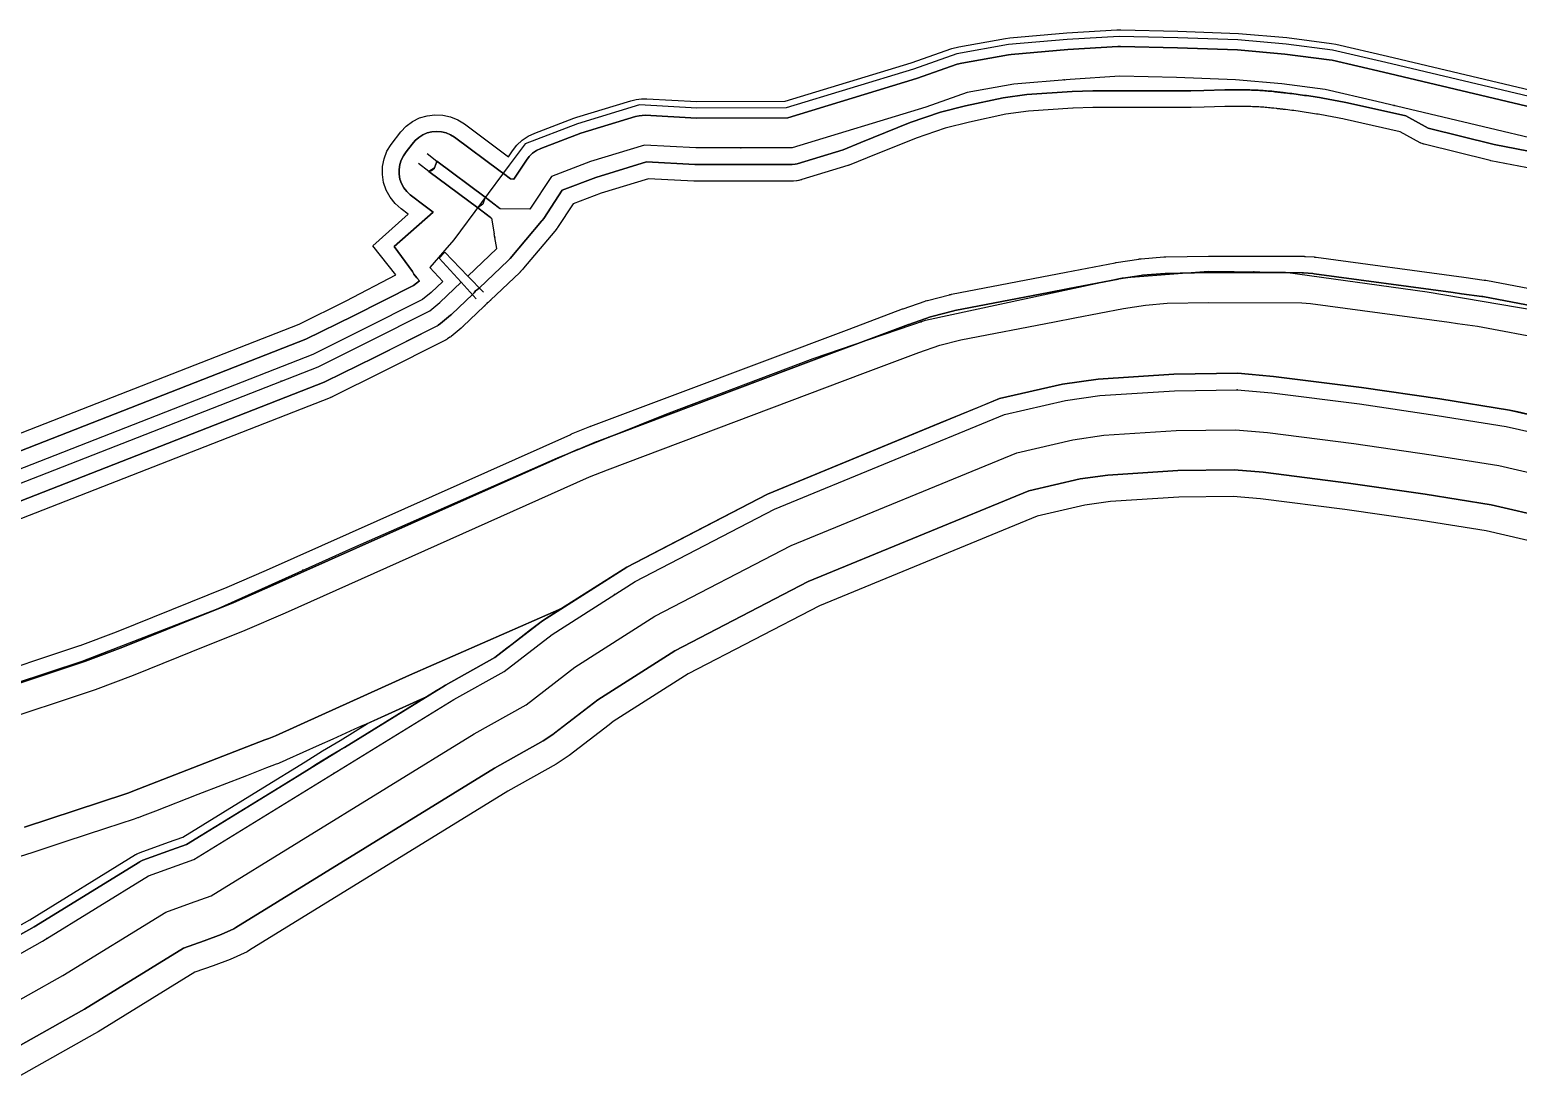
# Model space of a CAD drawing. Header units: inches. Extents: x 87989 to 118156, y 435697 to 451526.
# Drawn here: x 93184.9 to 93632.5, y 439862.3 to 440181.3 of the extents above; entities that cross this region are included whole.
import ezdxf

# ---------------------------------------------------------------- set-up
doc = ezdxf.new("R2010")
doc.units = ezdxf.units.IN
doc.header["$MEASUREMENT"] = 0
for name, color, linetype, true_color in [('As_waterkering_BWK', 7, 'Continuous', 0x7b8981), ('Beschermingszone_BWK', 7, 'Continuous', 0xcf890d), ('Grens_bebouwingsvrije_zone_BWK', 7, 'Continuous', 0x6789ae), ('Kernzone_BWK', 7, 'Continuous', 0xcb89af), ('Kunstwerken_BWK', 7, 'Continuous', 0xc78952), ('Referentiepunten_BWK', 7, 'Continuous', 0x178980)]:
    doc.layers.add(name, color=color, linetype=linetype, true_color=true_color)

msp = doc.modelspace()

# ---------------------------------------------------------------- linework, layer by layer
at = {"layer": 'As_waterkering_BWK'}
for points in [[(93151.8928, 440033.1236), (93271.617, 440079.955), (93286.3014, 440087.231), (93305.2192, 440096.756), (93308.2619, 440099.2696), (93314.6791, 440105.3768), (93308.0667, 440112.5955), (93309.7572, 440114.4161), (93316.5941, 440107.1993), (93325.3353, 440115.5182), (93324.5686, 440119.9054)], [(93170.2257, 439981.3814), (93200.687, 439991.384), (93241.5652, 440007.259), (93282.0465, 440025.5153), (93343.5622, 440052.5029), (93376.4236, 440065.7585), (93420.4768, 440082.4273), (93454.2112, 440093.9367), (93513.3457, 440106.6367), (93539.3014, 440108.7203), (93562.4525, 440108.3896), (93605.1166, 440102.4365), (93654.0646, 440094.1682)], [(93157.5308, 439889.6272), (93188.7531, 439907.1615), (93220.6341, 439926.8012), (93229.2105, 439929.8821), (93234.2601, 439931.696), (93312.4683, 439979.8544), (93327.5259, 439988.317), (93341.9458, 439999.4295), (93366.9055, 440015.3439), (93408.846, 440037.09), (93478.0313, 440065.5663), (93496.3305, 440069.8088), (93506.6492, 440071.264), (93529.1389, 440072.7192), (93547.9243, 440072.9838), (93558.3754, 440072.0578), (93584.7015, 440068.7505), (93608.1171, 440065.3109), (93628.887, 440062.0036), (93647.937, 440057.6379)]]:
    msp.add_lwpolyline(points, dxfattribs=at)
for points in [[(93671.8231, 440140.3218, 0), (93589.9344, 440159.7687, 0), (93574.4562, 440163.3406, 0), (93561.3593, 440165.0604, 0), (93547.4686, 440166.251, 0), (93529.7415, 440166.9125, 0), (93512.6759, 440167.3093, 0), (93497.7269, 440166.3833, 0), (93480.7935, 440164.9281, 0), (93466.7706, 440162.4145, 0), (93454.3351, 440158.0489, 0), (93414.1612, 440145.7848, 0), (93385.1464, 440145.7458, 0), (93369.7111, 440146.5785, 0), (93353.5287, 440141.6447, 0), (93341.7547, 440137.1468, 0), (93335.2949, 440127.3319, 0), (93326.3948, 440127.4732, 0), (93321.8918, 440130.9167, 0)], [(93321.8918, 440130.9167, 0), (93307.3018, 440141.7499, 0), (93306.5577, 440139.6663, 0), (93304.9206, 440138.6741, 0), (93319.5962, 440127.7204, 0)], [(93321.8918, 440130.9167, 0), (93321.1325, 440128.8153, 0), (93319.5962, 440127.7204, 0)], [(93319.5962, 440127.7204, 0), (93323.746, 440124.6125, 0), (93324.5686, 440119.9054, 0)]]:
    msp.add_polyline3d(points, dxfattribs=at)
at = {"layer": 'Beschermingszone_BWK'}
for points in [[(93168.7207, 439985.668), (93200, 439996.0742), (93200.0449, 439996.0898), (93211.0391, 440000.2227), (93244.3027, 440013.6563), (93256.1406, 440018.7813), (93347.5918, 440059.6055), (93347.6309, 440059.6211), (93347.8203, 440059.7031), (93347.8516, 440059.7188), (93353.3691, 440061.9648), (93353.4004, 440061.9766), (93353.5566, 440062.0352), (93353.5879, 440062.0508), (93431.3145, 440091.293), (93447.373, 440097.3359), (93447.4023, 440097.3477), (93447.5488, 440097.3984), (93447.5781, 440097.4102), (93454.1055, 440099.6797), (93454.1445, 440099.6953), (93454.2422, 440099.7266), (93454.293, 440099.7422), (93454.6875, 440099.8594), (93454.7363, 440099.875), (93454.8359, 440099.9023), (93454.875, 440099.9141), (93461.4863, 440101.6172), (93461.5254, 440101.6289), (93461.5996, 440101.6445), (93461.6367, 440101.6563), (93461.9395, 440101.7227), (93461.9766, 440101.7305), (93462.0527, 440101.7461), (93462.084, 440101.7539), (93496.5332, 440108.3906), (93511.2324, 440111.2227), (93511.2773, 440111.2305), (93511.498, 440111.2695), (93511.543, 440111.2773), (93518.3613, 440112.3398), (93518.4063, 440112.3438), (93518.502, 440112.3594), (93518.5391, 440112.3633), (93518.8945, 440112.4063), (93518.9395, 440112.4102), (93519.0293, 440112.418), (93519.0742, 440112.4219), (93525.8906, 440112.9883), (93525.9316, 440112.9922), (93526.0117, 440112.9961), (93526.0508, 440113), (93526.3711, 440113.0156), (93526.4121, 440113.0156), (93526.4922, 440113.0195), (93526.5313, 440113.0195), (93539.2988, 440113.2539), (93539.3477, 440113.2539), (93567.5664, 440113.1797), (93567.6055, 440113.1797), (93567.6875, 440113.1758), (93567.7363, 440113.1758), (93567.9688, 440113.1641), (93568.0527, 440113.1641), (93568.1348, 440113.1602), (93568.2207, 440113.1523), (93568.2637, 440113.1484), (93568.502, 440113.1289), (93571.0879, 440112.9609), (93571.1367, 440112.957), (93571.2207, 440112.9492), (93571.2617, 440112.9453), (93571.5957, 440112.9102), (93571.6387, 440112.9063), (93571.7207, 440112.8984), (93571.7578, 440112.8906), (93616.0723, 440106.8672), (93622.2559, 440106.0273), (93622.3203, 440106.0195), (93622.6348, 440105.9688), (93622.6973, 440105.957), (93644.3086, 440101.8867)], [(93643.3418, 440096.9805), (93621.8027, 440101.0391), (93621.5508, 440101.0781), (93615.3984, 440101.9141), (93612.9297, 440102.25), (93571.0898, 440107.9375), (93570.7559, 440107.9727), (93567.877, 440108.168), (93567.5527, 440108.1797), (93539.3652, 440108.2578), (93526.625, 440108.0195), (93526.3027, 440108.0039), (93519.4863, 440107.4414), (93519.1309, 440107.3984), (93512.334, 440106.3398), (93512.1563, 440106.3086), (93497.4785, 440103.4805), (93491.2969, 440102.2891), (93463.0371, 440096.8438), (93462.7344, 440096.7773), (93456.1348, 440095.0742), (93455.7383, 440094.957), (93449.2363, 440092.6914), (93449.1172, 440092.6523), (93433.0762, 440086.6133), (93426.9023, 440084.293), (93355.3633, 440057.375), (93355.2383, 440057.3281), (93349.7637, 440055.0977), (93349.6113, 440055.0313), (93258.1543, 440014.207), (93246.2324, 440009.043), (93230.084, 440002.5195), (93226.3574, 440001.0156), (93212.8555, 439995.5625), (93201.6914, 439991.3672), (93170.3242, 439980.9336)], [(93170.078, 439869.1479), (93200.505, 439886.2356), (93201.3411, 439886.7276), (93231.0969, 439905.0582), (93237.3242, 439907.2952), (93242.4212, 439909.1263), (93246.2601, 439910.9114), (93246.8442, 439911.2598), (93324.6444, 439959.167), (93339.2844, 439967.3948), (93342.1759, 439969.307), (93343.7366, 439970.5097), (93355.7494, 439979.7674), (93378.9044, 439994.531), (93418.9565, 440015.298), (93485.3573, 440042.6282), (93500.7248, 440046.191), (93509.1033, 440047.3726), (93530.0833, 440048.7301), (93547.0318, 440048.9689), (93555.8196, 440048.1902), (93581.4613, 440044.9689), (93604.486, 440041.5867), (93624.3142, 440038.4294), (93641.7042, 440034.4442)], [(93639.6266, 440026.7129), (93622.79, 440030.5713), (93603.2756, 440033.6787), (93580.3813, 440037.0417), (93554.9677, 440040.2343), (93546.7343, 440040.9639), (93530.3981, 440040.7338), (93509.9213, 440039.4088), (93502.1896, 440038.3185), (93487.7992, 440034.9822), (93422.3267, 440008.034), (93382.9041, 439987.5934), (93360.3507, 439973.2133), (93359.1438, 439972.2832), (93347.0592, 439962.9703), (93343.2039, 439960.4207), (93328.7032, 439952.2711), (93251.0389, 439904.4477), (93250.2601, 439903.9832), (93245.1416, 439901.603), (93240.0288, 439899.7662), (93234.5845, 439897.8105), (93205.5371, 439879.9163), (93204.4223, 439879.2603), (93174.2604, 439862.3215)]]:
    msp.add_lwpolyline(points, dxfattribs=at)
for points in [[(93146.6788, 440046.1159, 0), (93265.9484, 440092.7706, 0), (93280.0456, 440099.7555, 0), (93295.018, 440107.5777, 0), (93288.0733, 440116.3247, 0), (93298.6891, 440125.8555, 0), (93296.5466, 440127.4546, 0), (93294.7445, 440129.0572, 0), (93293.2447, 440130.9458, 0), (93292.092, 440133.0641, 0), (93291.3206, 440135.349, 0), (93290.9535, 440137.7325, 0), (93291.0016, 440140.1436, 0), (93291.4636, 440142.5106, 0), (93292.3256, 440144.7629, 0), (93293.5619, 440146.8334, 0), (93296.4732, 440150.6136, 0), (93298.1206, 440152.3132, 0), (93300.031, 440153.7106, 0), (93302.1497, 440154.766, 0), (93304.4159, 440155.449, 0), (93306.7649, 440155.7401, 0), (93309.1294, 440155.6311, 0), (93311.4416, 440155.1249, 0), (93313.6354, 440154.2361, 0), (93315.6479, 440152.9901, 0), (93328.8957, 440143.0741, 0), (93330.0603, 440144.8436, 0), (93331.3977, 440146.5665, 0), (93332.9864, 440148.0608, 0), (93334.7879, 440149.2903, 0), (93336.7585, 440150.2249, 0), (93348.5325, 440154.7229, 0), (93349.4458, 440155.0361, 0), (93365.6283, 440159.9699, 0), (93367.214, 440160.354, 0), (93368.8338, 440160.551, 0), (93370.4654, 440160.5582, 0), (93385.5144, 440159.7463, 0), (93412.0627, 440159.782, 0), (93449.9707, 440171.3544, 0), (93462.1331, 440175.6242, 0), (93464.3005, 440176.1949, 0), (93478.3234, 440178.7085, 0), (93479.5948, 440178.8767, 0), (93496.6947, 440180.3442, 0), (93511.8103, 440181.2826, 0), (93513.0014, 440181.3056, 0), (93530.1653, 440180.9057, 0), (93548.3275, 440180.2206, 0), (93562.8685, 440178.9752, 0), (93576.2789, 440177.2214, 0), (93577.6042, 440176.9821, 0), (93593.1257, 440173.4, 0), (93675.1046, 440153.9317, 0)], [(93673.9326, 440149.071, 0), (93591.986, 440168.5317, 0), (93576.4799, 440172.1101, 0), (93575.628, 440172.264, 0), (93562.3295, 440174.0056, 0), (93548.0207, 440175.2314, 0), (93530.0139, 440175.9081, 0), (93512.8851, 440176.3069, 0), (93512.1194, 440176.2921, 0), (93497.0633, 440175.3582, 0), (93480.0229, 440173.895, 0), (93479.2056, 440173.7869, 0), (93465.1827, 440171.2733, 0), (93463.7894, 440170.9064, 0), (93451.5294, 440166.6024, 0), (93412.8122, 440154.783, 0), (93385.383, 440154.7461, 0), (93369.9536, 440155.572, 0), (93368.1483, 440155.4418, 0), (93367.0864, 440155.1873, 0), (93350.6104, 440150.1528, 0), (93338.5429, 440145.5542, 0), (93337.276, 440144.9533, 0), (93336.1179, 440144.163, 0), (93335.0966, 440143.2023, 0), (93334.2369, 440142.0947, 0), (93330.4949, 440136.4093, 0), (93329.5047, 440136.425, 0), (93327.3334, 440138.0851, 0), (93326.4037, 440138.7268, 0), (93312.6671, 440148.9758, 0), (93311.4429, 440149.7418, 0), (93310.1117, 440150.3018, 0), (93308.708, 440150.6413, 0), (93307.2681, 440150.7515, 0), (93305.829, 440150.6297, 0), (93304.4281, 440150.2789, 0), (93303.1015, 440149.7082, 0), (93301.8834, 440148.9324, 0), (93300.8054, 440147.9715, 0), (93299.8952, 440146.8503, 0), (93298.1351, 440144.5827, 0), (93297.2712, 440143.4131, 0), (93296.6071, 440142.1196, 0), (93296.1603, 440140.7359, 0), (93295.9423, 440139.2983, 0), (93295.959, 440137.8443, 0), (93296.2098, 440136.4121, 0), (93296.6882, 440135.039, 0), (93297.3818, 440133.761, 0), (93298.2722, 440132.6115, 0), (93299.3364, 440131.6206, 0), (93303.792, 440128.2913, 0), (93306.2254, 440126.4731, 0), (93294.5223, 440116.1418, 0), (93300.0305, 440108.6064, 0), (93300.44, 440107.8193, 0), (93301.3012, 440106.6634, 0), (93302.0645, 440105.8238, 0), (93300.2676, 440104.3394, 0), (93282.2798, 440095.2825, 0), (93267.9729, 440088.1936, 0), (93148.541, 440041.4758, 0)], [(93153.7949, 440028.5, 0), (93273.4375, 440075.2969, 0), (93273.8359, 440075.4766, 0), (93288.5352, 440082.7578, 0), (93307.4668, 440092.2891, 0), (93307.7188, 440092.4258, 0), (93308.4043, 440092.9023, 0), (93311.4473, 440095.4141, 0), (93311.709, 440095.6484, 0), (93318.127, 440101.7539, 0), (93318.5098, 440102.1641, 0), (93318.9609, 440102.8086, 0), (93319.5293, 440103.1523, 0), (93320.041, 440103.5781, 0), (93328.7832, 440111.8945, 0), (93329.3262, 440112.5078, 0), (93338.7637, 440123.7422, 0), (93338.8008, 440123.7891, 0), (93338.9434, 440123.9453, 0), (93339.4707, 440124.582, 0), (93345.0449, 440133.0508, 0), (93355.1523, 440136.9141, 0), (93370.3242, 440141.5391, 0), (93384.877, 440140.7539, 0), (93385.1523, 440140.7461, 0), (93414.168, 440140.7852, 0), (93415.0293, 440140.8594, 0), (93415.6211, 440141.0039, 0), (93429.4492, 440145.2227, 0), (93434.832, 440147.4102, 0), (93449.6484, 440153.3633, 0), (93458.7773, 440156.5391, 0), (93466.3164, 440158.3906, 0), (93477.5625, 440160.8398, 0), (93484.7051, 440161.832, 0), (93498.332, 440162.7578, 0), (93504.5488, 440162.9531, 0), (93518.2422, 440162.8906, 0), (93533.9063, 440162.957, 0), (93534.0098, 440162.9609, 0), (93537.8906, 440163.0586, 0), (93544.25, 440163.2383, 0), (93550.7109, 440163.1992, 0), (93551.2207, 440163.1953, 0), (93551.7285, 440163.1875, 0), (93552.2383, 440163.1758, 0), (93552.748, 440163.1602, 0), (93553.2578, 440163.1445, 0), (93553.7676, 440163.1211, 0), (93554.2773, 440163.0977, 0), (93554.7852, 440163.0664, 0), (93555.2949, 440163.0391, 0), (93555.8047, 440163.0039, 0), (93556.3125, 440162.9648, 0), (93556.8203, 440162.9258, 0), (93557.3281, 440162.8828, 0), (93557.8359, 440162.832, 0), (93558.3438, 440162.7852, 0), (93558.8496, 440162.7305, 0), (93559.0762, 440162.707, 0), (93559.3047, 440162.6797, 0), (93559.5313, 440162.6563, 0), (93559.7578, 440162.6328, 0), (93559.9844, 440162.6055, 0), (93560.2129, 440162.582, 0), (93560.4395, 440162.5547, 0), (93560.666, 440162.5312, 0), (93560.8926, 440162.5039, 0), (93561.1191, 440162.4805, 0), (93561.3457, 440162.4531, 0), (93561.5723, 440162.4258, 0), (93561.8008, 440162.3984, 0), (93562.0273, 440162.375, 0), (93562.2539, 440162.3477, 0), (93562.4805, 440162.3203, 0), (93563.1191, 440162.2461, 0), (93563.7578, 440162.168, 0), (93564.3965, 440162.0937, 0), (93565.0332, 440162.0117, 0), (93565.6719, 440161.9297, 0), (93566.3105, 440161.8438, 0), (93566.9473, 440161.7578, 0), (93567.584, 440161.668, 0), (93568.2207, 440161.5781, 0), (93568.8574, 440161.4883, 0), (93569.4941, 440161.3945, 0), (93570.1309, 440161.2969, 0), (93570.7656, 440161.1992, 0), (93571.4004, 440161.0977, 0), (93572.0352, 440160.9961, 0), (93572.6699, 440160.8906, 0), (93573.2031, 440160.793, 0), (93573.7344, 440160.6953, 0), (93574.2676, 440160.5977, 0), (93574.8008, 440160.5, 0), (93575.332, 440160.3984, 0), (93575.8633, 440160.3008, 0), (93576.3965, 440160.1992, 0), (93576.9277, 440160.1016, 0), (93577.4609, 440160, 0), (93577.9902, 440159.8984, 0), (93578.5234, 440159.7969, 0), (93579.0547, 440159.6953, 0), (93579.5859, 440159.5938, 0), (93580.1172, 440159.4883, 0), (93580.6484, 440159.3867, 0), (93581.1797, 440159.2813, 0), (93598.6953, 440155.375, 0), (93605.4219, 440151.7109, 0), (93625.1992, 440146.8164, 0), (93642.2656, 440143.5078, 0)], [(93641.0762, 440138.6445, 0), (93624.2422, 440141.9063, 0), (93624.1855, 440141.918, 0), (93624.0605, 440141.9453, 0), (93623.998, 440141.9609, 0), (93604.2207, 440146.8555, 0), (93604.1738, 440146.8672, 0), (93604.0938, 440146.8906, 0), (93603.8379, 440146.9688, 0), (93603.7637, 440146.9922, 0), (93603.6113, 440147.0508, 0), (93603.5391, 440147.082, 0), (93603.1973, 440147.2344, 0), (93603.1211, 440147.2734, 0), (93603.0313, 440147.3203, 0), (93596.9219, 440150.6484, 0), (93580.1504, 440154.3867, 0), (93579.6875, 440154.4766, 0), (93579.1621, 440154.582, 0), (93578.6348, 440154.6836, 0), (93578.1074, 440154.7852, 0), (93577.582, 440154.8867, 0), (93577.0527, 440154.9883, 0), (93576.5273, 440155.0898, 0), (93576, 440155.1875, 0), (93575.4688, 440155.2891, 0), (93574.9453, 440155.3867, 0), (93573.8867, 440155.582, 0), (93573.3613, 440155.6797, 0), (93572.834, 440155.7773, 0), (93572.3027, 440155.875, 0), (93571.8145, 440155.9648, 0), (93571.2324, 440156.0586, 0), (93570.6113, 440156.1602, 0), (93569.9902, 440156.2578, 0), (93569.3672, 440156.3555, 0), (93568.752, 440156.4492, 0), (93568.1348, 440156.5391, 0), (93567.5137, 440156.6289, 0), (93566.8887, 440156.7188, 0), (93566.2656, 440156.8047, 0), (93565.6445, 440156.8867, 0), (93565.0234, 440156.9727, 0), (93564.4043, 440157.0508, 0), (93563.7813, 440157.1289, 0), (93563.1543, 440157.207, 0), (93562.5313, 440157.2813, 0), (93561.9004, 440157.3555, 0), (93561.6602, 440157.3828, 0), (93561.4453, 440157.4063, 0), (93560.9941, 440157.4609, 0), (93560.7656, 440157.4883, 0), (93560.5508, 440157.5117, 0), (93560.3223, 440157.5391, 0), (93560.1074, 440157.5625, 0), (93559.8809, 440157.5859, 0), (93559.6543, 440157.6133, 0), (93558.9941, 440157.6875, 0), (93558.7676, 440157.7109, 0), (93558.541, 440157.7344, 0), (93558.3184, 440157.7578, 0), (93557.8379, 440157.8086, 0), (93557.3594, 440157.8555, 0), (93556.8809, 440157.9023, 0), (93556.4082, 440157.9414, 0), (93555.9297, 440157.9805, 0), (93555.4512, 440158.0156, 0), (93554.9766, 440158.0469, 0), (93554.4961, 440158.0742, 0), (93554.0176, 440158.1055, 0), (93553.0664, 440158.1484, 0), (93552.5879, 440158.1602, 0), (93552.1074, 440158.1758, 0), (93551.1504, 440158.1953, 0), (93550.6738, 440158.1992, 0), (93544.3262, 440158.2383, 0), (93544.2832, 440158.2383, 0), (93538.0254, 440158.0625, 0), (93534.1406, 440157.9609, 0), (93534.0098, 440157.957, 0), (93533.957, 440157.957, 0), (93518.2402, 440157.8906, 0), (93504.6406, 440157.957, 0), (93504.5938, 440157.9531, 0), (93498.6035, 440157.7617, 0), (93498.5586, 440157.7617, 0), (93485.2207, 440156.8555, 0), (93478.4395, 440155.9102, 0), (93467.4609, 440153.5234, 0), (93467.4297, 440153.5156, 0), (93460.1973, 440151.7383, 0), (93451.4023, 440148.6797, 0), (93436.7051, 440142.7734, 0), (93431.332, 440140.5938, 0), (93431.2266, 440140.5508, 0), (93431.0156, 440140.4766, 0), (93430.9824, 440140.4648, 0), (93430.9102, 440140.4414, 0), (93417.0801, 440136.2187, 0), (93417.0078, 440136.1992, 0), (93416.8555, 440136.1563, 0), (93416.7871, 440136.1406, 0), (93416.1953, 440136, 0), (93416.0996, 440135.9766, 0), (93416.0156, 440135.9609, 0), (93415.6523, 440135.9023, 0), (93415.5762, 440135.8906, 0), (93415.4688, 440135.8789, 0), (93414.6074, 440135.8047, 0), (93414.5508, 440135.8008, 0), (93414.5, 440135.7969, 0), (93414.2832, 440135.7891, 0), (93414.1738, 440135.7852, 0), (93385.1582, 440135.7461, 0), (93385.125, 440135.7461, 0), (93385.0566, 440135.7461, 0), (93385.0215, 440135.7461, 0), (93384.7461, 440135.7539, 0), (93384.7109, 440135.7578, 0), (93384.6426, 440135.7578, 0), (93384.6074, 440135.7617, 0), (93370.9375, 440136.4961, 0), (93356.7754, 440132.1797, 0), (93348.3359, 440128.957, 0), (93343.6426, 440121.8281, 0), (93343.5898, 440121.75, 0), (93343.4688, 440121.582, 0), (93343.4141, 440121.5078, 0), (93342.8945, 440120.8438, 0), (93342.8359, 440120.7734, 0), (93333.3926, 440109.6094, 0), (93333.1816, 440109.3281, 0), (93333.0664, 440109.1875, 0), (93332.5137, 440108.5703, 0), (93332.4453, 440108.4922, 0), (93332.3027, 440108.3477, 0), (93332.2734, 440108.3164, 0), (93332.2285, 440108.2734, 0), (93323.4883, 440099.957, 0), (93323.4238, 440099.8984, 0), (93323.2891, 440099.7773, 0), (93323.2285, 440099.7266, 0), (93322.7148, 440099.3008, 0), (93322.6445, 440099.2422, 0), (93322.5742, 440099.1914, 0), (93322.4688, 440099.1172, 0), (93322.2715, 440098.875, 0), (93322.2109, 440098.8047, 0), (93322.1543, 440098.7383, 0), (93321.7695, 440098.332, 0), (93321.7227, 440098.2812, 0), (93321.6191, 440098.1797, 0), (93321.5723, 440098.1328, 0), (93315.1563, 440092.0273, 0), (93315.123, 440091.9961, 0), (93315.0586, 440091.9375, 0), (93315.0273, 440091.9063, 0), (93314.7598, 440091.668, 0), (93314.7305, 440091.6445, 0), (93314.6641, 440091.5898, 0), (93314.6309, 440091.5586, 0), (93311.5879, 440089.0469, 0), (93311.5117, 440088.9844, 0), (93311.3398, 440088.8555, 0), (93311.2559, 440088.793, 0), (93310.5723, 440088.3203, 0), (93310.5332, 440088.293, 0), (93310.4531, 440088.2422, 0), (93310.2148, 440088.0977, 0), (93310.1563, 440088.0625, 0), (93310.0938, 440088.0273, 0), (93309.8438, 440087.8906, 0), (93309.8105, 440087.875, 0), (93309.748, 440087.8398, 0), (93309.7168, 440087.8242, 0), (93290.7695, 440078.2852, 0), (93276.0547, 440070.9922, 0), (93276.0078, 440070.9727, 0), (93275.9082, 440070.9258, 0), (93275.8594, 440070.9023, 0), (93275.4609, 440070.7266, 0), (93275.4102, 440070.7031, 0), (93275.3086, 440070.6602, 0), (93275.2598, 440070.6406, 0), (93155.6367, 440023.8516, 0)], [(93183.3289, 439941.4777, 0), (93213.7902, 439951.4803, 0), (93214.7519, 439951.809, 0), (93215.8914, 439952.2327, 0), (93255.6477, 439967.672, 0), (93256.7696, 439968.1077, 0), (93258.8317, 439968.9724, 0), (93272.7354, 439975.2427, 0), (93299.1103, 439987.1373, 0), (93328.4083, 439999.9906, 0), (93344.8157, 440007.1887, 0), (93339.0703, 440003.5253, 0), (93335.5123, 440000.7835, 0), (93329.8444, 439996.4158, 0), (93328.3635, 439995.2747, 0), (93324.7607, 439992.4984, 0), (93309.9313, 439984.1639, 0), (93308.7732, 439983.4508, 0), (93307.1014, 439982.4214, 0), (93304.1966, 439980.6327, 0), (93302.3633, 439979.8284, 0), (93292.7087, 439975.4744, 0), (93286.0536, 439972.473, 0), (93284.4109, 439971.7322, 0), (93282.5335, 439970.8855, 0), (93276.0243, 439967.95, 0), (93271.8981, 439966.0892, 0), (93262.1206, 439961.6797, 0), (93261.9254, 439961.5948, 0), (93259.8633, 439960.7301, 0), (93259.6657, 439960.6503, 0), (93258.7242, 439960.2847, 0), (93258.5438, 439960.2146, 0), (93256.1448, 439959.283, 0), (93250.0716, 439956.9245, 0), (93235.4408, 439951.2429, 0), (93222.7042, 439946.2968, 0), (93218.7335, 439944.7548, 0), (93217.5141, 439944.3011, 0), (93217.3393, 439944.239, 0), (93216.3318, 439943.895, 0), (93207.7125, 439941.0645, 0), (93195.7181, 439937.1258, 0), (93185.8248, 439933.877, 0), (93177.6028, 439931.1771, 0)], [(93153.8584, 439896.1665, 0), (93184.9485, 439913.6266, 0), (93216.7156, 439933.1961, 0), (93216.8533, 439933.2784, 0), (93217.0799, 439933.3982, 0), (93217.8797, 439933.7701, 0), (93218.0887, 439933.8561, 0), (93226.6749, 439936.9405, 0), (93230.9912, 439938.491, 0), (93248.9644, 439949.5583, 0), (93254.9644, 439953.2529, 0), (93267.7072, 439961.0993, 0), (93272.9344, 439964.3747, 0), (93278.2121, 439967.5683, 0), (93286.516, 439972.6815, 0), (93292.7087, 439975.4744, 0), (93302.3633, 439979.8284, 0), (93304.1966, 439980.6327, 0), (93279.5063, 439965.4293, 0), (93275.4282, 439962.9715, 0), (93271.3801, 439960.4646, 0), (93269.0345, 439958.9809, 0), (93265.3556, 439956.7155, 0), (93258.5444, 439952.5214, 0), (93232.0808, 439936.226, 0), (93227.5201, 439934.5877, 0), (93218.9338, 439931.5033, 0), (93218.1341, 439931.1314, 0), (93218.0116, 439931.0583, 0), (93186.2167, 439911.4715, 0), (93155.0825, 439893.9868, 0)]]:
    msp.add_polyline3d(points, dxfattribs=at)
at = {"layer": 'Grens_bebouwingsvrije_zone_BWK'}
for points in [[(93674.6358, 440151.9875), (93592.6699, 440171.4528), (93576.5915, 440175.1632), (93562.6535, 440176.9934), (93548.2052, 440178.2319), (93530.1048, 440178.9073), (93512.444, 440179.318), (93496.842, 440178.3515), (93479.2179, 440176.8369), (93463.7049, 440174.0563), (93450.5942, 440169.4536), (93412.3625, 440157.7824), (93385.4619, 440157.7462), (93368.24, 440158.6753), (93349.633, 440153.0023), (93333.858, 440146.9759), (93329.0456, 440140.5512), (93312.4185, 440118.1038), (93309.7099, 440115.0476), (93305.2234, 440109.7776), (93309.0787, 440105.5688), (93305.6061, 440102.264), (93303.0185, 440100.1264), (93284.514, 440090.8095), (93269.9974, 440083.6166), (93150.403, 440036.836)], [(93173.2113, 439972.408), (93204.6968, 439982.8831), (93216.1232, 439987.1769), (93229.7268, 439992.6704), (93233.4546, 439994.1758), (93249.7062, 440000.7387), (93261.777, 440005.9667), (93353.2197, 440046.7866), (93358.5836, 440048.9708), (93430.0709, 440075.8683), (93436.2445, 440078.1911), (93452.2404, 440084.2095), (93458.5401, 440086.4011), (93464.8613, 440088.0303), (93492.9997, 440093.4522), (93499.1819, 440094.6435), (93513.7894, 440097.4582), (93520.3728, 440098.4827), (93526.9188, 440099.0251), (93539.4352, 440099.2562), (93567.3965, 440099.1787), (93570.0106, 440099.0007), (93611.7175, 440093.3321), (93614.1866, 440092.9965), (93620.2383, 440092.1741), (93641.5808, 440088.1557)], [(93163.8044, 439879.3876), (93194.8406, 439896.8173), (93225.8655, 439915.9297), (93233.2673, 439918.5886), (93239.4905, 439920.8241), (93318.5564, 439969.5107), (93334.1627, 439978.2816), (93348.8476, 439989.5984), (93372.905, 440004.9375), (93413.9013, 440026.194), (93481.6943, 440054.0973), (93498.5276, 440057.9999), (93507.8763, 440059.3183), (93529.6111, 440060.7247), (93547.4781, 440060.9763), (93557.0975, 440060.124), (93583.0814, 440056.8597), (93606.3015, 440053.4488), (93626.6006, 440050.2165), (93644.8206, 440046.0411)]]:
    msp.add_lwpolyline(points, dxfattribs=at)
at = {"layer": 'Kernzone_BWK'}
for points in [[(93148.5391, 440041.4766), (93267.9727, 440088.1953), (93282.2813, 440095.2812), (93300.2695, 440104.3398), (93302.0664, 440105.8242), (93301.3008, 440106.6641), (93300.4414, 440107.8203), (93300.0313, 440108.6055), (93294.5234, 440116.1406), (93306.2266, 440126.4727), (93303.793, 440128.293), (93299.3359, 440131.6211), (93298.2734, 440132.6133), (93297.3828, 440133.7617), (93296.6875, 440135.0391), (93296.2109, 440136.4102), (93295.9609, 440137.8438), (93295.9414, 440139.2969), (93296.1602, 440140.7344), (93296.6055, 440142.1211), (93297.2695, 440143.4141), (93298.1367, 440144.582), (93299.8945, 440146.8516), (93300.8047, 440147.9727), (93301.8828, 440148.9336), (93303.1016, 440149.707), (93304.4297, 440150.2773), (93305.8281, 440150.6289), (93307.2695, 440150.75), (93308.707, 440150.6406), (93310.1133, 440150.3008), (93311.4414, 440149.7422), (93312.668, 440148.9766), (93326.4023, 440138.7266), (93327.332, 440138.0859), (93329.5039, 440136.4258), (93330.4961, 440136.4102), (93334.2383, 440142.0938), (93335.0977, 440143.2031), (93336.1172, 440144.1641), (93337.2773, 440144.9531), (93338.543, 440145.5547), (93350.6094, 440150.1523), (93367.0859, 440155.1875), (93368.1484, 440155.4414), (93369.9531, 440155.5703), (93385.3828, 440154.7461), (93412.8125, 440154.7812), (93451.5313, 440166.6016), (93463.7891, 440170.9063), (93465.1836, 440171.2734), (93479.207, 440173.7852), (93480.0234, 440173.8945), (93497.0625, 440175.3594), (93512.1211, 440176.293), (93512.8867, 440176.3086), (93530.0156, 440175.9062), (93548.0195, 440175.2305), (93562.3281, 440174.0039), (93575.6289, 440172.2656), (93576.4805, 440172.1094), (93591.9844, 440168.5313), (93673.9336, 440149.0703)], [(93642.2656, 440143.5078), (93625.1992, 440146.8164), (93605.4219, 440151.7109), (93598.6953, 440155.375), (93581.1797, 440159.2813), (93580.6484, 440159.3867), (93580.1172, 440159.4883), (93579.5859, 440159.5938), (93579.0547, 440159.6953), (93578.5234, 440159.7969), (93577.9922, 440159.8984), (93577.4609, 440160), (93576.9297, 440160.1016), (93576.3945, 440160.1992), (93575.8633, 440160.3008), (93575.332, 440160.3984), (93574.8008, 440160.5), (93574.2656, 440160.5977), (93573.7344, 440160.6953), (93573.2031, 440160.793), (93572.6719, 440160.8906), (93572.0352, 440160.9961), (93571.3984, 440161.0977), (93570.7656, 440161.1992), (93570.1289, 440161.2969), (93569.4922, 440161.3945), (93568.8555, 440161.4883), (93568.2227, 440161.5781), (93567.5859, 440161.668), (93566.9453, 440161.7578), (93566.3086, 440161.8438), (93565.6719, 440161.9297), (93565.0352, 440162.0117), (93564.3945, 440162.0937), (93563.7578, 440162.168), (93563.1172, 440162.2461), (93562.4805, 440162.3203), (93562.2539, 440162.3477), (93562.0273, 440162.375), (93561.8008, 440162.3984), (93561.5742, 440162.4258), (93561.3477, 440162.4531), (93561.1211, 440162.4805), (93560.8906, 440162.5039), (93560.6641, 440162.5312), (93560.4375, 440162.5547), (93560.2109, 440162.582), (93559.9844, 440162.6055), (93559.7578, 440162.6328), (93559.5313, 440162.6563), (93559.3047, 440162.6797), (93559.0781, 440162.707), (93558.8516, 440162.7305), (93558.3438, 440162.7852), (93557.8359, 440162.832), (93557.3281, 440162.8828), (93556.8203, 440162.9258), (93556.3125, 440162.9648), (93555.8047, 440163.0039), (93555.2969, 440163.0391), (93554.7852, 440163.0664), (93554.2773, 440163.0977), (93553.7656, 440163.1211), (93553.2578, 440163.1445), (93552.75, 440163.1602), (93552.2383, 440163.1758), (93551.7305, 440163.1875), (93551.2188, 440163.1953), (93550.7109, 440163.1992), (93544.25, 440163.2383), (93537.8906, 440163.0586), (93534.0117, 440162.9609), (93533.9063, 440162.957), (93518.2422, 440162.8906), (93504.5508, 440162.9531), (93498.332, 440162.7578), (93484.707, 440161.832), (93477.5625, 440160.8398), (93466.3164, 440158.3906), (93458.7773, 440156.5391), (93449.6484, 440153.3633), (93434.832, 440147.4102), (93429.4492, 440145.2227), (93415.6211, 440141.0039), (93415.0313, 440140.8594), (93414.168, 440140.7852), (93385.1523, 440140.7461), (93384.8789, 440140.7539), (93370.3242, 440141.5391), (93355.1523, 440136.9141), (93345.0469, 440133.0508), (93339.4727, 440124.582), (93338.9414, 440123.9453), (93338.8008, 440123.7891), (93338.7617, 440123.7422), (93329.3281, 440112.5078), (93328.7813, 440111.8945), (93320.043, 440103.5781), (93319.5273, 440103.1523), (93318.9609, 440102.8086), (93318.5078, 440102.1641), (93318.125, 440101.7539), (93311.707, 440095.6484), (93311.4453, 440095.4141), (93308.4023, 440092.9023), (93307.7188, 440092.4258), (93307.4688, 440092.2891), (93288.5352, 440082.7578), (93273.8359, 440075.4766), (93273.4375, 440075.2969), (93153.7969, 440028.5)], [(93170.3242, 439980.9336), (93201.6914, 439991.3672), (93212.8555, 439995.5625), (93226.3555, 440001.0156), (93230.0859, 440002.5195), (93246.2305, 440009.043), (93258.1523, 440014.207), (93349.6133, 440055.0313), (93349.7656, 440055.0977), (93355.2383, 440057.3281), (93355.3633, 440057.375), (93426.9023, 440084.293), (93433.0742, 440086.6133), (93449.1172, 440092.6523), (93449.2344, 440092.6914), (93455.7383, 440094.957), (93456.1328, 440095.0742), (93462.7344, 440096.7773), (93463.0352, 440096.8438), (93491.2969, 440102.2891), (93497.4805, 440103.4805), (93512.1563, 440106.3086), (93512.3359, 440106.3398), (93519.1289, 440107.3984), (93519.4883, 440107.4414), (93526.3047, 440108.0039), (93526.625, 440108.0195), (93539.3633, 440108.2578), (93567.5508, 440108.1797), (93567.8789, 440108.168), (93570.7539, 440107.9727), (93571.0898, 440107.9375), (93612.9297, 440102.25), (93615.3984, 440101.9141), (93621.5508, 440101.0781), (93621.8047, 440101.0391), (93643.3398, 440096.9805)], [(93640.0881, 440064.5665), (93632.3143, 440066.3482), (93629.8397, 440066.9153), (93608.8735, 440070.2535), (93585.376, 440073.7055), (93558.9074, 440077.0304), (93557.8025, 440077.1283), (93548.1099, 440077.9871), (93528.9422, 440077.7167), (93506.1378, 440076.2414), (93495.4155, 440074.7294), (93476.5047, 440070.3448), (93470.7544, 440067.978), (93458.4976, 440062.9332), (93406.7396, 440041.63), (93379.3085, 440027.4069), (93364.4062, 440019.68), (93344.8157, 440007.1887), (93328.4083, 439999.9906), (93299.1103, 439987.1373), (93272.7354, 439975.2427), (93258.8317, 439968.9724), (93256.7696, 439968.1077), (93255.6477, 439967.672), (93215.8914, 439952.2327), (93214.7519, 439951.809), (93213.7902, 439951.4803), (93183.3289, 439941.4777)], [(93641.7031, 440034.4453), (93624.3125, 440038.4297), (93604.4844, 440041.5859), (93581.4609, 440044.9688), (93555.8203, 440048.1914), (93547.0313, 440048.9688), (93530.082, 440048.7305), (93509.1016, 440047.3711), (93500.7266, 440046.1914), (93485.3555, 440042.6289), (93418.957, 440015.2969), (93378.9063, 439994.5313), (93355.75, 439979.7656), (93344.0463, 439970.747), (93344.0421, 439970.7458), (93342.1759, 439969.307), (93339.2844, 439967.3948), (93324.6444, 439959.167), (93246.8442, 439911.2598), (93246.2601, 439910.9114), (93242.4212, 439909.1263), (93237.3242, 439907.2952), (93231.0969, 439905.0582), (93201.3411, 439886.7276), (93200.505, 439886.2356), (93170.078, 439869.1479)]]:
    msp.add_lwpolyline(points, dxfattribs=at)
msp.add_lwpolyline([(93155.0825, 439893.9868), (93186.2167, 439911.4715), (93218.0116, 439931.0583), (93218.1341, 439931.1314), (93218.9338, 439931.5033), (93227.5201, 439934.5877), (93232.0808, 439936.226), (93265.3557, 439956.7154), (93269.0348, 439958.9807, -0.00782464), (93279.5063, 439965.4293), (93309.9313, 439984.1639), (93324.7607, 439992.4984), (93339.0703, 440003.5253), (93364.4062, 440019.68), (93406.7396, 440041.63), (93476.5047, 440070.3448), (93495.4155, 440074.7294), (93506.1378, 440076.2414), (93528.9422, 440077.7167), (93548.1099, 440077.9871), (93558.9074, 440077.0304), (93585.376, 440073.7055), (93608.8735, 440070.2535), (93629.8397, 440066.9153), (93649.2356, 440062.47)], format="xyb", dxfattribs=at)
at = {"layer": 'Kunstwerken_BWK'}
msp.add_lwpolyline([(93319.1233, 440100.3439), (93314.6791, 440105.3768), (93308.0667, 440112.5955), (93309.7572, 440114.4161), (93316.5941, 440107.1993), (93321.3695, 440102.3947)], dxfattribs=at)
for points in [[(93304.9206, 440138.6741, 0), (93301.7706, 440141.1084, 0)], [(93304.3638, 440144.0655, 0), (93307.3018, 440141.7499, 0)], [(93304.9206, 440138.6741, 0), (93305.7389, 440138.9702, 0), (93306.59, 440139.65, 0), (93307.311, 440141.447, 0), (93307.2199, 440141.52, 0), (93307.3018, 440141.7499, 0)], [(93307.3018, 440141.7499, 0), (93321.8918, 440130.9167, 0)], [(93319.5962, 440127.7204, 0), (93304.9206, 440138.6741, 0)], [(93321.8918, 440130.9167, 0), (93321.1325, 440128.8153, 0), (93319.5962, 440127.7204, 0)], [(93323.4978, 440124.7984, 0), (93319.5962, 440127.7204, 0)], [(93321.8918, 440130.9167, 0), (93326.1863, 440127.6327, 0)]]:
    msp.add_polyline3d(points, dxfattribs=at)
at = {"layer": 'Referentiepunten_BWK'}
for p in [(93495.8939, 440166.2258), (93595.127, 440158.5356), (93398.7474, 440145.7641), (93324.7435, 440118.9048), (93552.9852, 440108.5248), (93452.9214, 440093.4966), (93260.5291, 440075.6178), (93547.9871, 440072.9782), (93359.0522, 440058.7512), (93450.8371, 440054.3733), (93267.068, 440018.7602), (93360.7096, 440011.3934), (93276.4759, 439957.6913), (93190.0309, 439907.9487)]:
    msp.add_point(p, dxfattribs=at)

doc.saveas('drawing.dxf')
